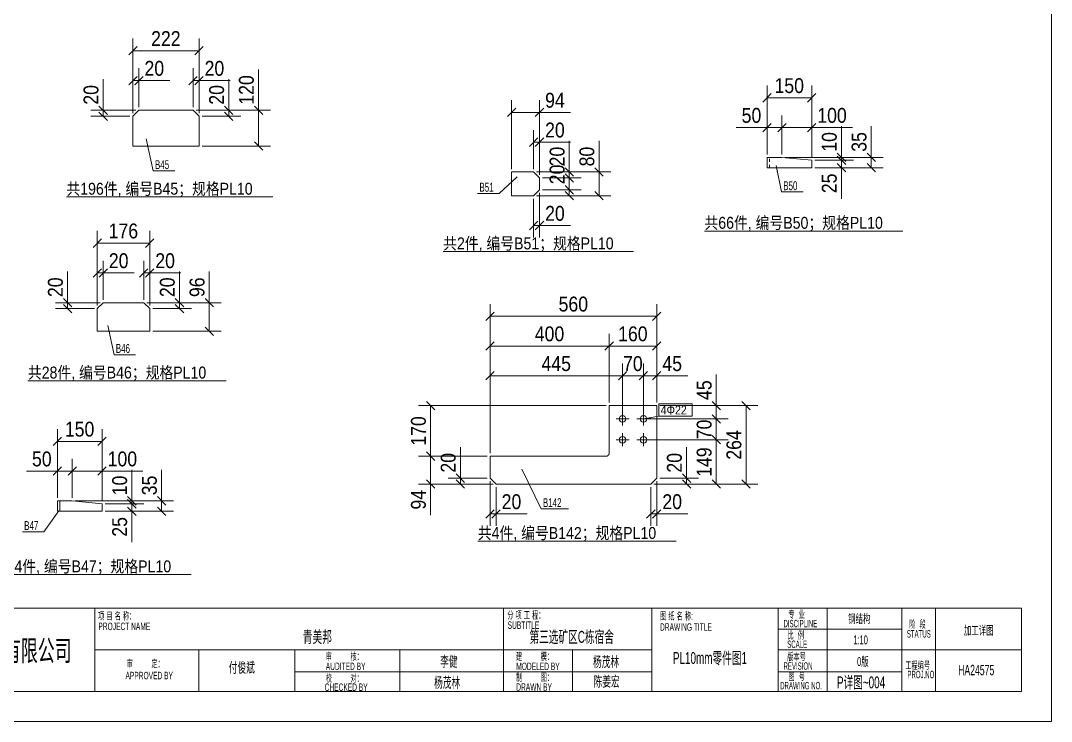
# Model space of a CAD drawing. Header units: inches. Extents: x 0 to 1938, y -2180 to 0.
# Drawn here: x 286.2 to 632.5, y -1740 to -1504.5 of the extents above; entities that cross this region are included whole.
import ezdxf

# ---------------------------------------------------------------- set-up
doc = ezdxf.new("R2010")
doc.units = ezdxf.units.IN
doc.header["$MEASUREMENT"] = 0
doc.linetypes.add('XKITLINE00', pattern=[0])
doc.linetypes.add('XKITLINE01', pattern=[4, 1, -1, 1, -1])
for name, color, linetype, lineweight in [('Bolt', 7, 'Continuous', 0), ('BoltMark', 3, 'Continuous', 0), ('DrawingSheet', 5, 'Continuous', 0), ('OtherObjectType', 1, 'Continuous', 0), ('Part', 2, 'Continuous', 0), ('PartMark', 3, 'Continuous', 0), ('Z-DIMENSIONS', 1, 'Continuous', 0)]:
    doc.layers.add(name, color=color, linetype=linetype, lineweight=lineweight)
doc.styles.add('Arial', font='arial.ttf')
doc.styles.add('Arial Black', font='ariblk.ttf')
doc.styles.add('Arial Narrow', font='ARIAL.TTF')
doc.styles.add('romsim', font='ARIAL.TTF')
doc.styles.add('宋体', font='ARIAL.TTF')

# ---------------------------------------------------------------- blocks, each defined once
blk = doc.blocks.new('P详图~004 (PL10mm零件图1)')
at = {"layer": 'Bolt', "color": 2, "linetype": 'XKITLINE00', "lineweight": 0}
for p, q in [((490.92, 108.82), (490.92, 104.42)), ((497.92, 108.82), (497.92, 104.42)), ((488.72, 106.62), (493.12, 106.62)), ((495.72, 106.62), (500.12, 106.62)), ((490.92, 101.82), (490.92, 97.42)), ((497.92, 101.82), (497.92, 97.42)), ((488.72, 99.62), (493.12, 99.62)), ((495.72, 99.62), (500.12, 99.62))]:
    blk.add_line(p, q, dxfattribs=at)
for centre in [(490.92, 106.62), (497.92, 106.62), (490.92, 99.62), (497.92, 99.62)]:
    blk.add_circle(centre, 1.1, dxfattribs=at)
at = {"layer": 'BoltMark', "color": 1, "linetype": 'XKITLINE00', "lineweight": 0}
for p, q in [((503.11, 111.72), (514.31, 111.72)), ((503.11, 107.52), (503.11, 111.72)), ((514.31, 107.52), (514.31, 111.72)), ((497.92, 106.62), (503.11, 107.52)), ((503.11, 107.52), (514.31, 107.52)), ((500.38, 107.05), (497.92, 106.62))]:
    blk.add_line(p, q, dxfattribs=at)
at = {"layer": 'DrawingSheet', "color": 5, "linetype": 'XKITLINE00', "lineweight": 0}
for p, q in [((635, 5), (635, 425)), ((5, 5), (635, 5))]:
    blk.add_line(p, q, dxfattribs=at)
at = {"layer": 'OtherObjectType', "color": 6, "linetype": 'XKITLINE00', "lineweight": 0}
for p, q in [((304.05, 181.22), (373.37, 181.22)), ((518.44, 169.77), (585.09, 169.77)), ((430.63, 162.85), (494.62, 162.85)), ((291.11, 119.46), (357.76, 119.46)), ((442.29, 65.55), (508.94, 65.55)), ((279.32, 54.34), (345.97, 54.34))]:
    blk.add_line(p, q, dxfattribs=at)
at = {"layer": 'OtherObjectType', "color": 3, "linetype": 'XKITLINE00', "lineweight": 0}
for p, q in [((625, 43), (217.6, 43)), ((313.6, 43), (313.6, 15)), ((452.8, 43), (382.8, 43)), ((450.9, 42.8), (450.9, 15.1)), ((500.8, 43), (500.8, 15)), ((543.2, 43), (543.2, 15)), ((559.7, 43), (559.7, 15)), ((584.7, 43), (584.7, 15)), ((596.1, 43), (596.1, 15)), ((625, 43), (625, 15)), ((584.7, 36), (543.2, 36)), ((500.8, 29), (313.7, 29)), ((348.5, 29), (348.5, 15)), ((380.8, 29), (380.8, 15)), ((416.1, 29.1), (416.1, 15.1)), ((474.1, 29), (474.1, 15)), ((625, 29), (543.2, 29)), ((500.8, 21.6), (380.8, 21.6)), ((584.7, 21.6), (543.2, 21.6)), ((625, 15), (217.6, 15))]:
    blk.add_line(p, q, dxfattribs=at)
at = {"layer": 'Part', "color": 2, "linetype": 'XKITLINE00', "lineweight": 0}
for p, q in [((326.41, 208.33), (328.41, 210.33)), ((326.41, 198.33), (326.41, 208.33)), ((328.41, 210.33), (346.61, 210.33)), ((346.61, 210.33), (348.61, 208.33)), ((348.61, 208.33), (348.61, 198.33)), ((348.61, 198.33), (326.41, 198.33)), ((544.47, 194.52), (539.47, 194.52)), ((539.47, 191.02), (539.47, 194.52)), ((554.47, 193.52), (544.47, 194.52)), ((554.47, 191.02), (539.47, 191.02)), ((554.47, 193.52), (554.47, 191.02)), ((453.62, 181.6), (453.62, 189.6)), ((453.62, 189.6), (461.02, 189.6)), ((461.02, 189.6), (463.02, 187.6)), ((463.02, 187.6), (463.02, 183.6)), ((463.02, 183.6), (461.02, 181.6)), ((461.02, 181.6), (453.62, 181.6)), ((314.44, 143.69), (316.44, 145.69)), ((316.44, 145.69), (330.04, 145.69)), ((330.04, 145.69), (332.04, 143.69)), ((314.44, 136.09), (314.44, 143.69)), ((332.04, 143.69), (332.04, 136.09)), ((332.04, 136.09), (314.44, 136.09)), ((486.42, 95.12), (486.42, 111.12)), ((486.42, 111.12), (502.42, 111.12)), ((502.42, 111.12), (502.42, 86.72)), ((446.42, 86.72), (446.42, 94.12)), ((446.42, 94.12), (485.42, 94.12)), ((485.72, 94.17), (485.42, 94.12)), ((486.42, 95.12), (486.37, 94.81)), ((448.42, 84.72), (446.42, 86.72)), ((502.42, 86.72), (500.42, 84.72)), ((500.42, 84.72), (448.42, 84.72)), ((306.03, 79.09), (301.03, 79.09)), ((301.03, 75.59), (301.03, 79.09)), ((301.83, 75.59), (301.83, 79.09)), ((316.03, 78.09), (306.03, 79.09)), ((316.03, 78.09), (316.03, 75.59)), ((316.03, 75.59), (301.03, 75.59))]:
    blk.add_line(p, q, dxfattribs=at)
at = {"layer": 'Part', "color": 6, "linetype": 'XKITLINE01', "lineweight": 0}
for p, q in [((540.27, 191.02), (540.27, 194.52)), ((485.42, 94.12), (485.72, 94.17)), ((486.37, 94.81), (486.42, 95.12))]:
    blk.add_line(p, q, dxfattribs=at)
at = {"layer": 'Part', "color": 2, "linetype": 'XKITLINE00', "lineweight": 0}
blk.add_arc((485.42, 95.12), 1, 288, 342, dxfattribs=at)
at = {"layer": 'Part', "color": 6, "linetype": 'XKITLINE01', "lineweight": 0}
blk.add_arc((485.42, 95.12), 1, 288, 342, dxfattribs=at)
at = {"layer": 'PartMark', "color": 4, "linetype": 'XKITLINE00', "lineweight": 0}
for p, q in [((330.88, 200.76), (333.21, 189.97)), ((331.41, 198.32), (330.88, 200.76)), ((542.5, 191.75), (544.31, 182.89)), ((543, 189.3), (542.5, 191.75)), ((333.21, 189.97), (340.45, 189.97)), ((455.53, 187.97), (449.47, 182.37)), ((453.69, 186.28), (455.53, 187.97)), ((442.23, 182.37), (449.47, 182.37)), ((544.31, 182.89), (551.55, 182.89)), ((317.99, 138.04), (320.06, 128.21)), ((318.5, 135.6), (317.99, 138.04)), ((320.06, 128.21), (327.3, 128.21)), ((457.05, 89.75), (463.55, 76.39)), ((458.14, 87.5), (457.05, 89.75)), ((463.55, 76.39), (472.74, 76.39)), ((301.45, 75.73), (296.5, 68.68)), ((300.01, 73.68), (301.45, 75.73)), ((289.26, 68.68), (296.5, 68.68))]:
    blk.add_line(p, q, dxfattribs=at)
at = {"layer": 'Z-DIMENSIONS', "color": 4, "linetype": 'XKITLINE00', "lineweight": 0}
for p, q in [((326.41, 209.33), (326.41, 234.43)), ((348.61, 209.33), (348.61, 234.43)), ((327.82, 231.74), (325, 228.92)), ((326.41, 230.33), (348.61, 230.33)), ((350.02, 231.74), (347.2, 228.92)), ((327.82, 221.74), (325, 218.92)), ((326.41, 209.33), (326.41, 224.43)), ((329.82, 221.74), (327, 218.92)), ((328.41, 211.33), (328.41, 224.43)), ((348.02, 221.74), (345.2, 218.92)), ((346.61, 211.33), (346.61, 224.43)), ((350.02, 221.74), (347.2, 218.92)), ((348.61, 209.33), (348.61, 224.43)), ((368.61, 210.33), (368.61, 224.08)), ((368.61, 210.33), (368.61, 224.08)), ((316.41, 210.33), (316.41, 220.75)), ((316.41, 210.33), (316.41, 220.75)), ((326.41, 220.33), (328.41, 220.33)), ((328.41, 220.33), (338.82, 220.33)), ((328.41, 220.33), (338.82, 220.33)), ((346.61, 220.33), (348.61, 220.33)), ((348.61, 220.33), (359.02, 220.33)), ((348.61, 220.33), (359.02, 220.33)), ((358.61, 210.33), (358.61, 220.75)), ((358.61, 210.33), (358.61, 220.75)), ((539.47, 195.52), (539.47, 218.62)), ((554.47, 194.52), (554.47, 218.62)), ((540.88, 215.94), (538.06, 213.11)), ((555.88, 215.94), (553.06, 213.11)), ((315, 211.74), (317.82, 208.92)), ((357.2, 211.74), (360.02, 208.92)), ((367.2, 211.74), (370.02, 208.92)), ((453.62, 190.6), (453.62, 213.7)), ((463.02, 188.6), (463.02, 213.7)), ((539.47, 214.52), (554.47, 214.52)), ((327.41, 210.33), (312.31, 210.33)), ((325.41, 208.33), (312.31, 208.33)), ((315, 209.74), (317.82, 206.92)), ((316.41, 208.33), (316.41, 210.33)), ((347.61, 210.33), (362.61, 210.33)), ((347.61, 210.33), (372.61, 210.33)), ((349.61, 208.33), (362.61, 208.33)), ((357.2, 209.74), (360.02, 206.92)), ((358.61, 208.33), (358.61, 210.33)), ((368.61, 198.33), (368.61, 210.33)), ((455.03, 211.02), (452.2, 208.19)), ((453.62, 209.6), (463.02, 209.6)), ((464.43, 211.02), (461.6, 208.19)), ((463.02, 209.6), (473.43, 209.6)), ((463.02, 209.6), (473.43, 209.6)), ((539.47, 195.52), (539.47, 208.62)), ((544.47, 195.52), (544.47, 208.62)), ((544.47, 195.52), (544.47, 208.62)), ((554.47, 194.52), (554.47, 208.62)), ((539.47, 204.52), (529.05, 204.52)), ((539.47, 204.52), (529.05, 204.52)), ((540.88, 205.94), (538.06, 203.11)), ((539.47, 204.52), (544.47, 204.52)), ((544.47, 204.52), (539.47, 204.52)), ((545.88, 205.94), (543.06, 203.11)), ((545.88, 205.94), (543.06, 203.11)), ((544.47, 204.52), (549.47, 204.52)), ((544.47, 204.52), (554.47, 204.52)), ((555.88, 205.94), (553.06, 203.11)), ((554.47, 204.52), (568.22, 204.52)), ((554.47, 204.52), (568.22, 204.52)), ((564.47, 194.52), (564.47, 204.94)), ((564.47, 194.52), (564.47, 204.94)), ((574.47, 194.52), (574.47, 204.94)), ((574.47, 194.52), (574.47, 204.94)), ((462.43, 201.02), (459.6, 198.19)), ((461.02, 190.6), (461.02, 203.7)), ((464.43, 201.02), (461.6, 198.19)), ((463.02, 188.6), (463.02, 203.7)), ((349.61, 198.33), (372.61, 198.33)), ((367.2, 199.74), (370.02, 196.92)), ((461.02, 199.6), (463.02, 199.6)), ((463.02, 199.6), (473.43, 199.6)), ((463.02, 199.6), (473.43, 199.6)), ((473.02, 189.6), (473.02, 200.02)), ((473.02, 189.6), (473.02, 200.02)), ((483.02, 189.6), (483.02, 200.02)), ((483.02, 189.6), (483.02, 200.02)), ((564.47, 193.52), (564.47, 198.52)), ((473.02, 183.6), (473.02, 194.02)), ((473.02, 183.6), (473.02, 194.02)), ((545.47, 194.52), (578.47, 194.52)), ((545.47, 194.52), (568.47, 194.52)), ((563.06, 195.94), (565.88, 193.11)), ((563.06, 194.94), (565.88, 192.11)), ((563.06, 194.94), (565.88, 192.11)), ((564.47, 193.52), (564.47, 194.52)), ((573.06, 195.94), (575.88, 193.11)), ((574.47, 191.02), (574.47, 194.52)), ((471.6, 191.02), (474.43, 188.19)), ((481.6, 191.02), (484.43, 188.19)), ((555.47, 193.52), (568.47, 193.52)), ((555.47, 193.52), (568.47, 193.52)), ((555.47, 191.02), (578.47, 191.02)), ((555.47, 191.02), (568.47, 191.02)), ((563.06, 192.44), (565.88, 189.61)), ((564.47, 191.02), (564.47, 193.52)), ((564.47, 193.52), (564.47, 188.52)), ((564.47, 191.02), (564.47, 180.61)), ((564.47, 191.02), (564.47, 180.61)), ((573.06, 192.44), (575.88, 189.61)), ((462.02, 189.6), (477.02, 189.6)), ((462.02, 189.6), (487.02, 189.6)), ((464.02, 187.6), (477.02, 187.6)), ((471.6, 189.02), (474.43, 186.19)), ((473.02, 187.6), (473.02, 189.6)), ((483.02, 181.6), (483.02, 189.6)), ((464.02, 183.6), (477.02, 183.6)), ((471.6, 185.02), (474.43, 182.19)), ((473.02, 181.6), (473.02, 183.6)), ((461.02, 180.6), (461.02, 167.6)), ((462.02, 181.6), (477.02, 181.6)), ((462.02, 181.6), (487.02, 181.6)), ((463.02, 182.6), (463.02, 167.6)), ((471.6, 183.02), (474.43, 180.19)), ((481.6, 183.02), (484.43, 180.19)), ((314.44, 144.69), (314.44, 169.79)), ((332.04, 144.69), (332.04, 169.79)), ((462.43, 173.02), (459.6, 170.19)), ((461.02, 171.6), (463.02, 171.6)), ((464.43, 173.02), (461.6, 170.19)), ((463.02, 171.6), (473.43, 171.6)), ((463.02, 171.6), (473.43, 171.6)), ((315.85, 167.11), (313.02, 164.28)), ((333.45, 167.11), (330.62, 164.28)), ((314.44, 165.69), (332.04, 165.69)), ((314.44, 144.69), (314.44, 159.79)), ((316.44, 146.69), (316.44, 159.79)), ((330.04, 146.69), (330.04, 159.79)), ((332.04, 144.69), (332.04, 159.79)), ((304.44, 145.69), (304.44, 156.11)), ((304.44, 145.69), (304.44, 156.11)), ((315.85, 157.11), (313.02, 154.28)), ((317.85, 157.11), (315.02, 154.28)), ((331.45, 157.11), (328.62, 154.28)), ((333.45, 157.11), (330.62, 154.28)), ((342.04, 145.69), (342.04, 156.11)), ((342.04, 145.69), (342.04, 156.11)), ((352.04, 145.69), (352.04, 156.11)), ((352.04, 145.69), (352.04, 156.11)), ((314.44, 155.69), (316.44, 155.69)), ((316.44, 155.69), (326.85, 155.69)), ((316.44, 155.69), (326.85, 155.69)), ((330.04, 155.69), (332.04, 155.69)), ((332.04, 155.69), (342.45, 155.69)), ((332.04, 155.69), (342.45, 155.69)), ((315.44, 145.69), (300.34, 145.69)), ((303.02, 147.11), (305.85, 144.28)), ((304.44, 143.69), (304.44, 145.69)), ((331.04, 145.69), (346.04, 145.69)), ((331.04, 145.69), (356.04, 145.69)), ((340.62, 147.11), (343.45, 144.28)), ((342.04, 143.69), (342.04, 145.69)), ((350.62, 147.11), (353.45, 144.28)), ((352.04, 136.09), (352.04, 145.69)), ((313.44, 143.69), (300.34, 143.69)), ((303.02, 145.11), (305.85, 142.28)), ((333.04, 143.69), (346.04, 143.69)), ((340.62, 145.11), (343.45, 142.28)), ((447.83, 142.53), (445, 139.71)), ((446.42, 95.12), (446.42, 145.22)), ((503.83, 142.53), (501, 139.71)), ((502.42, 112.12), (502.42, 145.22)), ((446.42, 141.12), (502.42, 141.12)), ((333.04, 136.09), (356.04, 136.09)), ((350.62, 137.51), (353.45, 134.68)), ((446.42, 95.12), (446.42, 135.22)), ((486.42, 112.12), (486.42, 135.22)), ((486.42, 112.12), (486.42, 135.22)), ((502.42, 112.12), (502.42, 135.22)), ((447.83, 132.53), (445, 129.71)), ((487.83, 132.53), (485, 129.71)), ((487.83, 132.53), (485, 129.71)), ((503.83, 132.53), (501, 129.71)), ((446.42, 131.12), (486.42, 131.12)), ((486.42, 131.12), (481.42, 131.12)), ((486.42, 131.12), (502.42, 131.12)), ((486.42, 131.12), (491.42, 131.12)), ((446.42, 95.12), (446.42, 125.22)), ((490.92, 107.62), (490.92, 125.22)), ((490.92, 107.62), (490.92, 125.22)), ((497.92, 107.62), (497.92, 125.22)), ((497.92, 107.62), (497.92, 125.22)), ((502.42, 112.12), (502.42, 125.22)), ((447.83, 122.53), (445, 119.71)), ((492.33, 122.53), (489.5, 119.71)), ((492.33, 122.53), (489.5, 119.71)), ((499.33, 122.53), (496.5, 119.71)), ((499.33, 122.53), (496.5, 119.71)), ((503.83, 122.53), (501, 119.71)), ((522.42, 111.12), (522.42, 121.53)), ((522.42, 111.12), (522.42, 121.53)), ((446.42, 121.12), (490.92, 121.12)), ((490.92, 121.12), (485.92, 121.12)), ((490.92, 121.12), (497.92, 121.12)), ((490.92, 121.12), (495.92, 121.12)), ((497.92, 121.12), (492.92, 121.12)), ((497.92, 121.12), (502.42, 121.12)), ((497.92, 121.12), (502.92, 121.12)), ((502.42, 121.12), (512.83, 121.12)), ((502.42, 121.12), (512.83, 121.12)), ((485.42, 111.12), (422.32, 111.12)), ((425, 112.53), (427.83, 109.71)), ((426.42, 94.12), (426.42, 111.12)), ((503.42, 111.12), (526.42, 111.12)), ((503.42, 111.12), (536.42, 111.12)), ((521, 112.53), (523.83, 109.71)), ((522.42, 106.62), (522.42, 111.62)), ((522.42, 106.62), (522.42, 111.12)), ((531, 112.53), (533.83, 109.71)), ((532.42, 84.72), (532.42, 111.12)), ((521, 108.03), (523.83, 105.21)), ((521, 108.03), (523.83, 105.21)), ((498.92, 106.62), (526.42, 106.62)), ((498.92, 106.62), (526.42, 106.62)), ((522.42, 106.62), (522.42, 101.62)), ((522.42, 99.62), (522.42, 106.62)), ((522.42, 99.62), (522.42, 104.62)), ((302.44, 100.51), (299.61, 97.68)), ((301.03, 80.09), (301.03, 103.19)), ((317.44, 100.51), (314.61, 97.68)), ((316.03, 79.09), (316.03, 103.19)), ((521, 101.03), (523.83, 98.21)), ((521, 101.03), (523.83, 98.21)), ((301.03, 99.09), (316.03, 99.09)), ((426.42, 94.12), (426.42, 99.12)), ((436.42, 86.72), (436.42, 97.13)), ((436.42, 86.72), (436.42, 97.13)), ((498.92, 99.62), (526.42, 99.62)), ((498.92, 99.62), (526.42, 99.62)), ((512.42, 86.72), (512.42, 97.13)), ((512.42, 86.72), (512.42, 97.13)), ((522.42, 99.62), (522.42, 94.62)), ((522.42, 84.72), (522.42, 99.62)), ((445.42, 94.12), (422.32, 94.12)), ((445.42, 94.12), (422.32, 94.12)), ((425, 95.53), (427.83, 92.71)), ((425, 95.53), (427.83, 92.71)), ((426.42, 94.12), (426.42, 89.12)), ((426.42, 84.72), (426.42, 94.12)), ((302.44, 90.51), (299.61, 87.68)), ((301.03, 80.09), (301.03, 93.19)), ((307.44, 90.51), (304.61, 87.68)), ((307.44, 90.51), (304.61, 87.68)), ((306.03, 80.09), (306.03, 93.19)), ((306.03, 80.09), (306.03, 93.19)), ((317.44, 90.51), (314.61, 87.68)), ((316.03, 79.09), (316.03, 93.19)), ((301.03, 89.09), (290.61, 89.09)), ((301.03, 89.09), (290.61, 89.09)), ((301.03, 89.09), (306.03, 89.09)), ((306.03, 89.09), (301.03, 89.09)), ((306.03, 89.09), (311.03, 89.09)), ((306.03, 89.09), (316.03, 89.09)), ((316.03, 89.09), (329.77, 89.09)), ((316.03, 89.09), (329.77, 89.09)), ((326.03, 79.09), (326.03, 89.51)), ((326.03, 79.09), (326.03, 89.51)), ((336.03, 79.09), (336.03, 89.51)), ((336.03, 79.09), (336.03, 89.51)), ((445.42, 86.72), (432.32, 86.72)), ((435, 88.13), (437.83, 85.31)), ((436.42, 84.72), (436.42, 86.72)), ((503.42, 86.72), (516.42, 86.72)), ((511, 88.13), (513.83, 85.31)), ((512.42, 84.72), (512.42, 86.72)), ((447.42, 84.72), (422.32, 84.72)), ((425, 86.13), (427.83, 83.31)), ((426.42, 84.72), (426.42, 74.3)), ((426.42, 84.72), (426.42, 74.3)), ((447.42, 84.72), (432.32, 84.72)), ((435, 86.13), (437.83, 83.31)), ((446.42, 85.72), (446.42, 70.72)), ((448.42, 83.72), (448.42, 70.72)), ((500.42, 83.72), (500.42, 70.72)), ((501.42, 84.72), (516.42, 84.72)), ((501.42, 84.72), (526.42, 84.72)), ((501.42, 84.72), (536.42, 84.72)), ((502.42, 85.72), (502.42, 70.72)), ((511, 86.13), (513.83, 83.31)), ((521, 86.13), (523.83, 83.31)), ((531, 86.13), (533.83, 83.31)), ((324.61, 80.51), (327.44, 77.68)), ((326.03, 78.09), (326.03, 83.09)), ((334.61, 80.51), (337.44, 77.68)), ((307.03, 79.09), (340.03, 79.09)), ((307.03, 79.09), (330.03, 79.09)), ((317.03, 78.09), (330.03, 78.09)), ((317.03, 78.09), (330.03, 78.09)), ((324.61, 79.51), (327.44, 76.68)), ((324.61, 79.51), (327.44, 76.68)), ((324.61, 77.01), (327.44, 74.18)), ((326.03, 78.09), (326.03, 79.09)), ((326.03, 75.59), (326.03, 78.09)), ((326.03, 78.09), (326.03, 73.09)), ((334.61, 77.01), (337.44, 74.18)), ((336.03, 75.59), (336.03, 79.09)), ((317.03, 75.59), (340.03, 75.59)), ((317.03, 75.59), (330.03, 75.59)), ((326.03, 75.59), (326.03, 65.18)), ((326.03, 75.59), (326.03, 65.18)), ((447.83, 76.13), (445, 73.31)), ((446.42, 74.72), (448.42, 74.72)), ((449.83, 76.13), (447, 73.31)), ((448.42, 74.72), (458.83, 74.72)), ((448.42, 74.72), (458.83, 74.72)), ((501.83, 76.13), (499, 73.31)), ((500.42, 74.72), (502.42, 74.72)), ((503.83, 76.13), (501, 73.31)), ((502.42, 74.72), (512.83, 74.72)), ((502.42, 74.72), (512.83, 74.72))]:
    blk.add_line(p, q, dxfattribs=at)
at = {"layer": 'Z-DIMENSIONS', "color": 7}
for p in [(326.41, 230.33), (348.61, 230.33), (326.41, 220.33), (328.41, 220.33), (346.61, 220.33), (348.61, 220.33), (539.47, 214.52), (554.47, 214.52), (316.41, 210.33), (316.41, 208.33), (358.61, 210.33), (358.61, 208.33), (368.61, 210.33), (453.62, 209.6), (463.02, 209.6), (539.47, 204.52), (544.47, 204.52), (544.47, 204.52), (554.47, 204.52), (368.61, 198.33), (461.02, 199.6), (463.02, 199.6), (564.47, 194.52), (574.47, 194.52), (564.47, 193.52), (564.47, 193.52), (564.47, 191.02), (574.47, 191.02), (473.02, 189.6), (473.02, 187.6), (483.02, 189.6), (473.02, 183.6), (473.02, 181.6), (483.02, 181.6), (461.02, 171.6), (463.02, 171.6), (314.44, 165.69), (332.04, 165.69), (314.44, 155.69), (316.44, 155.69), (330.04, 155.69), (332.04, 155.69), (304.44, 145.69), (342.04, 145.69), (352.04, 145.69), (304.44, 143.69), (342.04, 143.69), (446.42, 141.12), (502.42, 141.12), (352.04, 136.09), (446.42, 131.12), (486.42, 131.12), (486.42, 131.12), (502.42, 131.12), (446.42, 121.12), (490.92, 121.12), (490.92, 121.12), (497.92, 121.12), (497.92, 121.12), (502.42, 121.12), (426.42, 111.12), (522.42, 111.12), (532.42, 111.12), (522.42, 106.62), (522.42, 106.62), (301.03, 99.09), (316.03, 99.09), (522.42, 99.62), (522.42, 99.62), (426.42, 94.12), (426.42, 94.12), (301.03, 89.09), (306.03, 89.09), (306.03, 89.09), (316.03, 89.09), (436.42, 86.72), (512.42, 86.72), (426.42, 84.72), (436.42, 84.72), (512.42, 84.72), (522.42, 84.72), (532.42, 84.72), (326.03, 79.09), (326.03, 78.09), (326.03, 78.09), (336.03, 79.09), (326.03, 75.59), (336.03, 75.59), (446.42, 74.72), (448.42, 74.72), (500.42, 74.72), (502.42, 74.72)]:
    blk.add_point(p, dxfattribs=at)
at = {"layer": 'BoltMark', "color": 4, "style": '宋体', "width": 0.85}
blk.add_text('4Φ22', height=3, dxfattribs=at).set_placement((503.71, 108.12))
at = {"layer": 'OtherObjectType', "color": 3}
for s, height, style, width, p in [('共196件, 编号B45；规格PL10', 4, '宋体', 0.85, (304.05, 181.97)), ('共66件, 编号B50；规格PL10', 4, '宋体', 0.85, (518.44, 170.52)), ('共2件, 编号B51；规格PL10', 4, '宋体', 0.85, (430.63, 163.6)), ('共28件, 编号B46；规格PL10', 4, '宋体', 0.85, (291.11, 120.21)), ('共4件, 编号B142；规格PL10', 4, '宋体', 0.85, (442.29, 66.3)), ('共64件, 编号B47；规格PL10', 4, '宋体', 0.85, (279.32, 55.09)), ('CSP 卓越维保有限公司', 7, 'Arial Black', 0.595, (244.8, 25.3))]:
    blk.add_text(s, height=height, dxfattribs=dict(at, style=style, width=width)).set_placement(p)
at = {"layer": 'OtherObjectType', "color": 7, "style": 'Arial'}
for s, height, width, p in [('项 目 名 称：', 2.5, 0.595, (314.7, 39.18)), ('分 项 工 程：', 2.5, 0.595, (452.2, 39.49)), ('图 纸 名 称:', 2.5, 0.595, (503.5, 39.17)), ('专  业', 2.5, 0.595, (546.63, 39.71)), ('PROJECT NAME', 2.5, 0.51, (314.8, 35.67)), ('SUBTITLE', 2.5, 0.51, (452.3, 36.09)), ('DISCIPLINE', 2.5, 0.4675, (544.98, 36.61)), ('钢结构', 3, 0.595, (566.7, 38)), ('阶  段', 2.5, 0.595, (587.23, 36.41)), ('DRAWING TITLE', 2.5, 0.51, (503.5, 35.45)), ('比  例', 2.5, 0.595, (546.33, 32.73)), ('STATUS', 2.5, 0.4675, (586.43, 33.16)), ('加工详图', 3, 0.595, (605.6, 34.1)), ('SCALE', 2.5, 0.4675, (546.24, 29.66)), ('1:10', 3, 0.595, (568.48, 30.9)), ('审         核：', 2.5, 0.595, (391.2, 25.57)), ('建         模：', 2.5, 0.595, (455.1, 25.62)), ('版本号', 2.5, 0.595, (546.23, 25.51)), ('审         定：', 2.5, 0.595, (324.3, 23.14)), ('付俊斌', 3.5, 0.595, (358.62, 21.35)), ('AUDITED BY', 2.5, 0.51, (391.2, 22.25)), ('李健', 3.5, 0.595, (429.64, 23.4)), ('MODELED BY', 2.5, 0.51, (455.2, 22.24)), ('杨茂林', 3.5, 0.595, (481, 23.3)), ('REVISION', 2.5, 0.4675, (545, 22.34)), ('0版', 3, 0.595, (569.72, 23.6)), ('工程编号', 2.5, 0.595, (585.9, 22.6)), ('APPROVED BY', 2.5, 0.51, (323.9, 19.15)), ('校         对：', 2.5, 0.595, (391.2, 18.27)), ('制         图：', 2.5, 0.595, (455.1, 18.55)), ('图  号', 2.5, 0.595, (546.63, 18.84)), ('PROJ.NO', 2.5, 0.4675, (586.62, 19.5)), ('CHECKED BY', 2.5, 0.51, (390.8, 15.24)), ('杨茂林', 3.5, 0.595, (427.6, 16.3)), ('DRAWN BY', 2.5, 0.51, (455.2, 15.29)), ('陈姜宏', 3.5, 0.595, (481.2, 16.7)), ('DRAWING NO.', 2.5, 0.4675, (543.87, 15.77))]:
    blk.add_text(s, height=height, dxfattribs=dict(at, width=width)).set_placement(p)
at = {"layer": 'OtherObjectType', "color": 2, "style": 'Arial', "width": 0.595}
for s, height, p in [('青美邦', 4, (383.51, 31.4)), ('第三选矿区C栋宿舍', 4, (459.65, 31.4)), ('HA24575', 3.5, (603.68, 20.5))]:
    blk.add_text(s, height=height, dxfattribs=at).set_placement(p)
at = {"layer": 'OtherObjectType', "color": 6, "style": 'Arial', "width": 0.595}
blk.add_text('PL10mm零件图1', height=4, dxfattribs=at).set_placement((507.83, 24.3))
at = {"layer": 'OtherObjectType', "color": 1, "style": 'Arial', "width": 0.595}
blk.add_text('P详图~004', height=4, dxfattribs=at).set_placement((562.95, 16.1))
at = {"layer": 'PartMark', "color": 1, "style": 'romsim', "width": 0.6375}
for s, p in [('B45', (333.81, 190.57)), ('B51', (442.83, 182.97)), ('B50', (544.91, 183.49)), ('B46', (320.66, 128.81)), ('B142', (464.15, 76.99)), ('B47', (289.86, 69.28))]:
    blk.add_text(s, height=3, dxfattribs=at).set_placement(p)
at = {"layer": 'Z-DIMENSIONS', "color": 7, "style": 'Arial Narrow', "width": 0.85}
for s, p in [('222', (332.51, 231.93)), ('20', (330.28, 221.93)), ('20', (350.48, 221.93)), ('150', (541.97, 216.12)), ('94', (464.89, 211.2)), ('50', (530.93, 206.12)), ('100', (556.34, 206.12)), ('20', (464.89, 201.2)), ('20', (464.89, 173.2)), ('176', (318.24, 167.29)), ('20', (318.31, 157.29)), ('20', (333.91, 157.29)), ('560', (469.42, 142.72)), ('400', (461.42, 132.72)), ('160', (489.42, 132.72)), ('445', (463.67, 122.72)), ('70', (491.08, 122.72)), ('45', (504.29, 122.72)), ('150', (303.53, 100.69)), ('50', (292.49, 90.69)), ('100', (317.9, 90.69)), ('20', (450.29, 76.32)), ('20', (504.29, 76.32))]:
    blk.add_text(s, height=5, dxfattribs=at).set_placement(p)
for s, p in [('120', (367.01, 212.21)), ('20', (314.81, 212.21)), ('20', (357.01, 212.21)), ('10', (562.87, 196.4)), ('35', (572.87, 196.4)), ('20', (471.42, 191.48)), ('80', (481.42, 191.48)), ('20', (471.42, 185.48)), ('25', (562.87, 182.48)), ('20', (302.84, 147.57)), ('20', (340.44, 147.57)), ('96', (350.44, 147.57)), ('45', (520.82, 112.99)), ('170', (424.82, 97.62)), ('70', (520.82, 99.79)), ('264', (530.82, 92.92)), ('20', (434.82, 88.59)), ('20', (510.82, 88.59)), ('149', (520.82, 87.17)), ('10', (324.43, 80.97)), ('35', (334.43, 80.97)), ('94', (424.82, 76.18)), ('25', (324.43, 67.05))]:
    blk.add_text(s, height=5, rotation=90.0002, dxfattribs=at).set_placement(p)

msp = doc.modelspace()

# ---------------------------------------------------------------- block references
msp.add_blockref('P详图~004 (PL10mm零件图1)', (-2.5, -1745))

doc.saveas('drawing.dxf')
